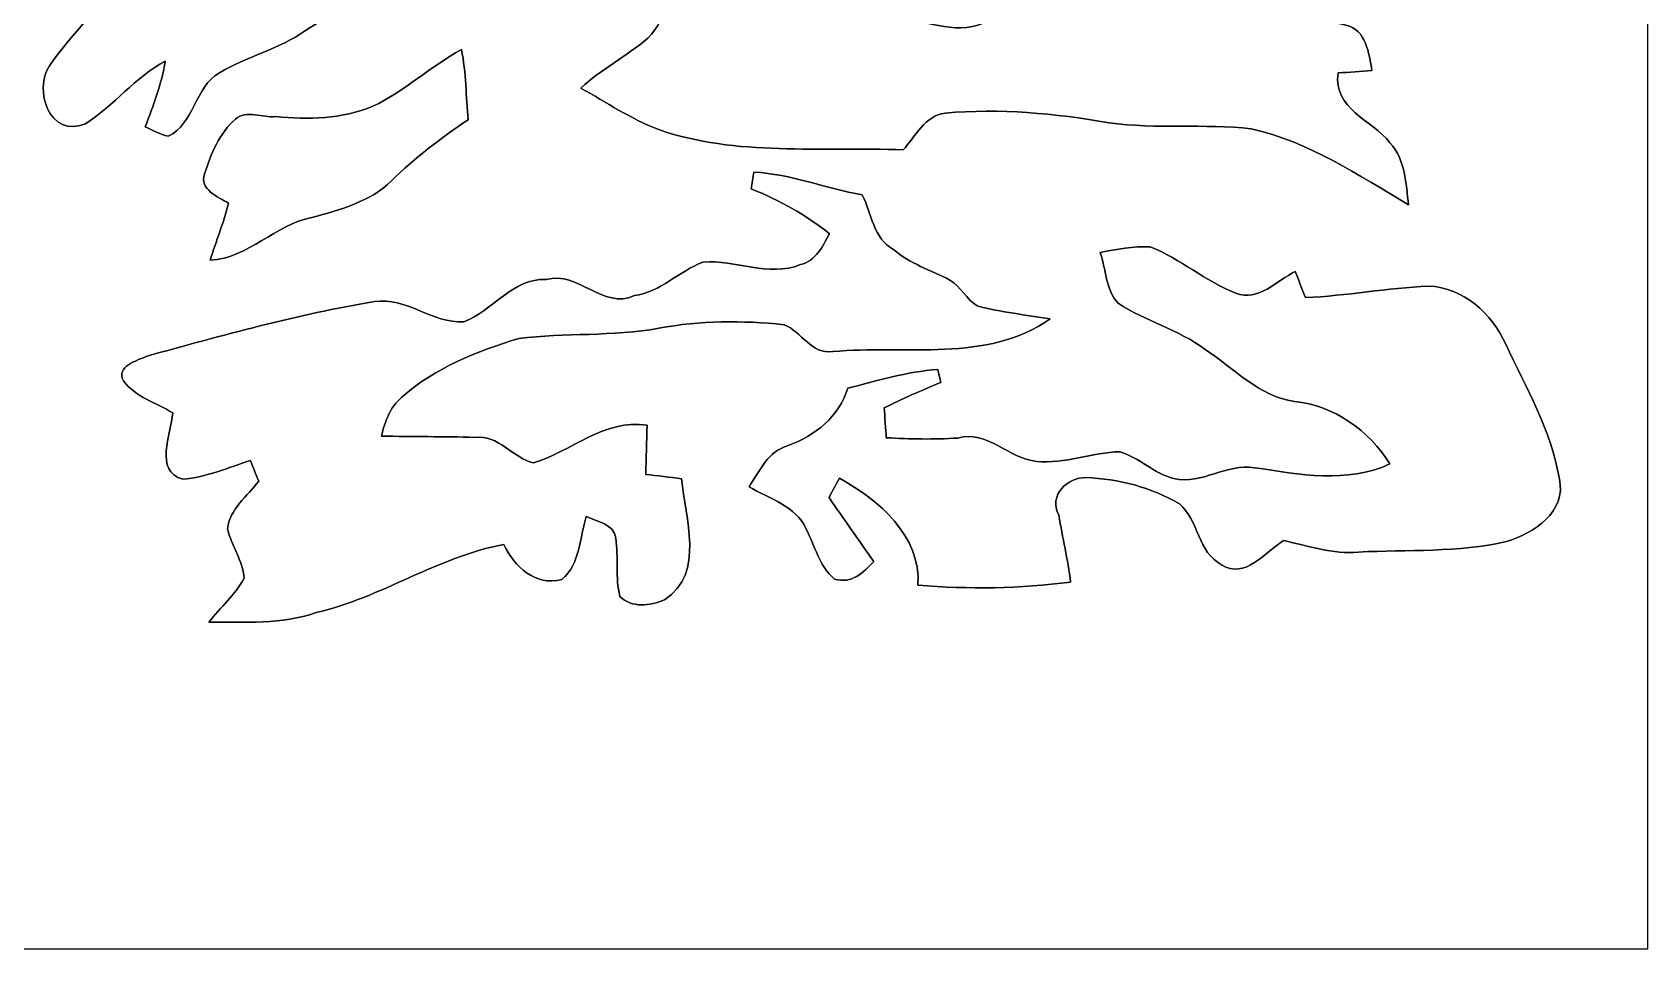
# Model space of a CAD drawing. Header units: centimetres. Extents: x -16.8 to 16.8, y -16.7 to 16.7.
# Drawn here: x 3.48 to 16.77, y -16.67 to -9.13 of the extents above; entities that cross this region are included whole.
import ezdxf

# ---------------------------------------------------------------- set-up
doc = ezdxf.new("R2010")
doc.units = ezdxf.units.CM
doc.header["$MEASUREMENT"] = 0
doc.layers.add('Layer 1', color=7, linetype='Continuous')

msp = doc.modelspace()

# ---------------------------------------------------------------- linework, layer by layer
at = {"layer": 'Layer 1', "color": 7}
for points, knots in [([(-16.77458, 16.66875), (-16.77458, 16.66875), (16.77458, 16.66875), (16.77458, 16.66875), (16.77458, 16.66875), (16.77458, 16.66875), (16.77458, -16.66875), (16.77458, -16.66875), (16.77458, -16.66875), (16.77458, -16.66875), (-16.77458, -16.66875), (-16.77458, -16.66875), (-16.77458, -16.66875), (-16.77458, -16.66875), (-16.77458, 16.66875), (-16.77458, 16.66875), (-16.77458, 16.66875), (-16.77458, 16.66875), (-16.77458, 16.66875), (-16.77458, 16.66875)], [0, 0, 0, 0, 0.16666667, 0.16666667, 0.16666667, 0.16666667, 0.33333333, 0.33333333, 0.33333333, 0.33333333, 0.5, 0.5, 0.5, 0.5, 0.66666667, 0.66666667, 0.66666667, 0.66666667, 1, 1, 1, 1]), ([(10.17623, -6.96595), (9.88977, -7.17656), (9.7857, -7.53039), (9.61002, -7.82426), (9.61002, -7.82426), (9.74231, -7.87682), (9.87496, -7.92903), (10.01254, -7.97031), (10.01254, -7.97031), (10.30005, -7.97666), (10.46939, -7.6267), (10.77313, -7.71031), (10.77313, -7.71031), (11.14531, -7.73924), (11.36826, -8.06768), (11.69352, -8.20208), (11.69352, -8.20208), (11.97116, -8.32309), (12.25726, -8.48995), (12.39626, -8.77076), (12.39626, -8.77076), (12.43365, -8.8646), (12.34405, -8.9281), (12.26397, -8.94891), (12.26397, -8.94891), (11.9634, -8.9983), (11.63637, -8.88824), (11.35062, -9.03393), (11.35062, -9.03393), (11.11885, -9.16587), (10.85356, -9.04416), (10.61297, -9.00889), (10.61297, -9.00889), (10.45069, -8.97396), (10.27994, -9.06357), (10.12366, -8.99654), (10.12366, -8.99654), (10.02101, -8.92351), (9.96068, -8.80428), (9.88025, -8.71185), (9.88025, -8.71185), (9.57227, -8.69386), (9.25759, -8.68539), (8.97149, -8.55909), (8.97149, -8.55909), (8.98913, -8.44585), (9.01065, -8.33614), (9.03217, -8.22431), (9.03217, -8.22431), (8.72772, -8.19644), (8.43068, -8.11001), (8.16963, -7.94879), (8.16963, -7.94879), (8.07508, -7.83131), (8.07473, -7.66974), (8.03204, -7.53039), (8.03204, -7.53039), (7.93503, -7.53181), (7.741, -7.53463), (7.64364, -7.53604), (7.64364, -7.53604), (7.56708, -7.66551), (7.50288, -7.8359), (7.3346, -7.86412), (7.3346, -7.86412), (6.96666, -7.94138), (6.58777, -7.95126), (6.21383, -7.9756), (6.21383, -7.9756), (6.08859, -7.9756), (6.01733, -7.85566), (5.94995, -7.76817), (5.94995, -7.76817), (6.0706, -7.6514), (6.24664, -7.56356), (6.28156, -7.38364), (6.28156, -7.38364), (6.05861, -7.35013), (5.82048, -7.37905), (5.62328, -7.49194), (5.62328, -7.49194), (5.48605, -7.56955), (5.35023, -7.65387), (5.19712, -7.69585), (5.19712, -7.69585), (5.00415, -7.75758), (4.7812, -7.76287), (4.62315, -7.90399), (4.62315, -7.90399), (4.38714, -8.13364), (4.24109, -8.43351), (4.10633, -8.72984), (4.10633, -8.72984), (3.99838, -8.99019), (3.7779, -9.1761), (3.62268, -9.40611), (3.62268, -9.40611), (3.48827, -9.60332), (3.62232, -10.00689), (3.9183, -9.88342), (3.9183, -9.88342), (4.15431, -9.73455), (4.32611, -9.4996), (4.57482, -9.36837), (4.57482, -9.36837), (4.54589, -9.55569), (4.47499, -9.73208), (4.41078, -9.90917), (4.41078, -9.90917), (4.47181, -9.93669), (4.53178, -9.96915), (4.59775, -9.98573), (4.59775, -9.98573), (4.81471, -9.88836), (4.81506, -9.58074), (5.02038, -9.46538), (5.02038, -9.46538), (5.24651, -9.3285), (5.51251, -9.27029), (5.72946, -9.11613), (5.72946, -9.11613), (6.13551, -8.87271), (6.43043, -8.47937), (6.858, -8.26805), (6.858, -8.26805), (7.03897, -8.18974), (7.24182, -8.134), (7.43797, -8.19679), (7.43797, -8.19679), (7.88458, -8.30756), (8.36189, -8.31321), (8.7757, -8.53017), (8.7757, -8.53017), (8.75877, -8.76124), (8.71326, -9.00606), (8.54604, -9.17998), (8.54604, -9.17998), (8.37177, -9.3285), (8.16328, -9.43292), (7.99571, -9.58991), (7.99571, -9.58991), (8.20314, -9.70844), (8.40528, -9.84038), (8.62824, -9.92893), (8.62824, -9.92893), (9.27664, -10.15612), (9.97373, -10.06792), (10.64754, -10.09897), (10.64754, -10.09897), (10.74843, -9.9882), (10.82499, -9.81639), (10.99256, -9.79593), (10.99256, -9.79593), (11.44235, -9.75536), (11.89743, -9.79805), (12.34193, -9.8746), (12.34193, -9.8746), (12.73034, -9.93069), (13.12298, -9.88025), (13.51209, -9.92434), (13.51209, -9.92434), (13.98552, -10.03229), (14.39545, -10.30534), (14.80608, -10.55123), (14.80608, -10.55123), (14.78562, -10.37449), (14.78033, -10.17905), (14.65368, -10.04006), (14.65368, -10.04006), (14.50481, -9.8492), (14.18308, -9.76383), (14.22717, -9.46467), (14.22717, -9.46467), (14.31996, -9.45938), (14.41274, -9.45339), (14.50552, -9.44457), (14.50552, -9.44457), (14.47906, -9.30557), (14.46001, -9.10872), (14.29067, -9.07344), (14.29067, -9.07344), (14.11146, -9.03464), (13.8617, -8.93586), (13.88075, -8.70938), (13.88075, -8.70938), (14.01939, -8.64588), (14.18555, -8.64729), (14.30796, -8.54957), (14.30796, -8.54957), (14.33089, -8.32238), (14.1926, -8.12341), (14.02397, -7.98936), (14.02397, -7.98936), (13.71988, -7.73324), (13.39215, -7.48277), (13.00339, -7.37341), (13.00339, -7.37341), (12.92296, -7.52722), (12.8584, -7.6895), (12.77232, -7.84013), (12.77232, -7.84013), (12.71517, -7.94173), (12.59064, -8.00664), (12.47493, -7.98936), (12.47493, -7.98936), (12.00609, -7.92762), (11.63743, -7.57484), (11.41201, -7.17903), (11.41201, -7.17903), (11.30018, -7.06402), (11.24409, -6.84071), (11.06029, -6.82519), (11.06029, -6.82519), (10.76748, -6.82696), (10.43446, -6.79838), (10.17623, -6.96595), (10.17623, -6.96595), (10.17623, -6.96595), (10.17623, -6.96595), (10.17623, -6.96595)], [0, 0, 0, 0, 0.01785714, 0.01785714, 0.01785714, 0.01785714, 0.03571429, 0.03571429, 0.03571429, 0.03571429, 0.05357143, 0.05357143, 0.05357143, 0.05357143, 0.07142857, 0.07142857, 0.07142857, 0.07142857, 0.08928571, 0.08928571, 0.08928571, 0.08928571, 0.10714286, 0.10714286, 0.10714286, 0.10714286, 0.125, 0.125, 0.125, 0.125, 0.14285714, 0.14285714, 0.14285714, 0.14285714, 0.16071429, 0.16071429, 0.16071429, 0.16071429, 0.17857143, 0.17857143, 0.17857143, 0.17857143, 0.19642857, 0.19642857, 0.19642857, 0.19642857, 0.21428571, 0.21428571, 0.21428571, 0.21428571, 0.23214286, 0.23214286, 0.23214286, 0.23214286, 0.25, 0.25, 0.25, 0.25, 0.26785714, 0.26785714, 0.26785714, 0.26785714, 0.28571429, 0.28571429, 0.28571429, 0.28571429, 0.30357143, 0.30357143, 0.30357143, 0.30357143, 0.32142857, 0.32142857, 0.32142857, 0.32142857, 0.33928571, 0.33928571, 0.33928571, 0.33928571, 0.35714286, 0.35714286, 0.35714286, 0.35714286, 0.375, 0.375, 0.375, 0.375, 0.39285714, 0.39285714, 0.39285714, 0.39285714, 0.41071429, 0.41071429, 0.41071429, 0.41071429, 0.42857143, 0.42857143, 0.42857143, 0.42857143, 0.44642857, 0.44642857, 0.44642857, 0.44642857, 0.46428571, 0.46428571, 0.46428571, 0.46428571, 0.48214286, 0.48214286, 0.48214286, 0.48214286, 0.5, 0.5, 0.5, 0.5, 0.51785714, 0.51785714, 0.51785714, 0.51785714, 0.53571429, 0.53571429, 0.53571429, 0.53571429, 0.55357143, 0.55357143, 0.55357143, 0.55357143, 0.57142857, 0.57142857, 0.57142857, 0.57142857, 0.58928571, 0.58928571, 0.58928571, 0.58928571, 0.60714286, 0.60714286, 0.60714286, 0.60714286, 0.625, 0.625, 0.625, 0.625, 0.64285714, 0.64285714, 0.64285714, 0.64285714, 0.66071429, 0.66071429, 0.66071429, 0.66071429, 0.67857143, 0.67857143, 0.67857143, 0.67857143, 0.69642857, 0.69642857, 0.69642857, 0.69642857, 0.71428571, 0.71428571, 0.71428571, 0.71428571, 0.73214286, 0.73214286, 0.73214286, 0.73214286, 0.75, 0.75, 0.75, 0.75, 0.76785714, 0.76785714, 0.76785714, 0.76785714, 0.78571429, 0.78571429, 0.78571429, 0.78571429, 0.80357143, 0.80357143, 0.80357143, 0.80357143, 0.82142857, 0.82142857, 0.82142857, 0.82142857, 0.83928571, 0.83928571, 0.83928571, 0.83928571, 0.85714286, 0.85714286, 0.85714286, 0.85714286, 0.875, 0.875, 0.875, 0.875, 0.89285714, 0.89285714, 0.89285714, 0.89285714, 0.91071429, 0.91071429, 0.91071429, 0.91071429, 0.92857143, 0.92857143, 0.92857143, 0.92857143, 0.94642857, 0.94642857, 0.94642857, 0.94642857, 0.96428571, 0.96428571, 0.96428571, 0.96428571, 1, 1, 1, 1]), ([(6.28332, -9.73984), (6.03109, -9.84356), (5.74957, -9.85238), (5.48181, -9.82451), (5.48181, -9.82451), (5.37916, -9.83544), (5.24439, -9.76595), (5.15232, -9.84426), (5.15232, -9.84426), (5.02109, -9.96103), (4.94982, -10.13143), (4.89867, -10.29617), (4.89867, -10.29617), (4.85422, -10.42564), (5.0098, -10.48385), (5.09623, -10.53677), (5.09623, -10.53677), (5.05636, -10.69658), (4.99251, -10.84897), (4.94453, -11.00631), (4.94453, -11.00631), (5.26415, -10.98656), (5.47687, -10.71245), (5.78238, -10.65495), (5.78238, -10.65495), (6.01204, -10.58933), (6.26181, -10.52689), (6.43643, -10.35297), (6.43643, -10.35297), (6.62764, -10.16353), (6.84318, -10.00054), (7.06684, -9.85167), (7.06684, -9.85167), (7.0485, -9.6587), (7.05309, -9.46291), (7.01181, -9.27276), (7.01181, -9.27276), (6.75852, -9.41176), (6.54438, -9.6139), (6.28332, -9.73984), (6.28332, -9.73984), (6.28332, -9.73984), (6.28332, -9.73984), (6.28332, -9.73984)], [0, 0, 0, 0, 0.08333333, 0.08333333, 0.08333333, 0.08333333, 0.16666667, 0.16666667, 0.16666667, 0.16666667, 0.25, 0.25, 0.25, 0.25, 0.33333333, 0.33333333, 0.33333333, 0.33333333, 0.41666667, 0.41666667, 0.41666667, 0.41666667, 0.5, 0.5, 0.5, 0.5, 0.58333333, 0.58333333, 0.58333333, 0.58333333, 0.66666667, 0.66666667, 0.66666667, 0.66666667, 0.75, 0.75, 0.75, 0.75, 0.83333333, 0.83333333, 0.83333333, 0.83333333, 1, 1, 1, 1]), ([(9.41952, -10.28136), (9.41176, -10.32722), (9.4047, -10.37308), (9.39765, -10.41929), (9.39765, -10.41929), (9.62836, -10.51242), (9.84779, -10.63131), (10.04147, -10.789), (10.04147, -10.789), (9.98537, -10.89025), (9.92752, -11.01266), (9.80369, -11.0423), (9.80369, -11.0423), (9.53805, -11.14919), (9.26994, -10.99749), (8.99971, -11.02184), (8.99971, -11.02184), (8.80286, -11.09627), (8.65187, -11.26631), (8.43597, -11.29665), (8.43597, -11.29665), (8.1721, -11.4173), (7.97842, -11.08992), (7.70925, -11.16471), (7.70925, -11.16471), (7.43162, -11.15272), (7.27146, -11.42189), (7.03121, -11.51326), (7.03121, -11.51326), (6.7691, -11.52631), (6.55849, -11.30512), (6.29602, -11.34639), (6.29602, -11.34639), (5.66138, -11.45222), (5.0419, -11.62438), (4.42242, -11.79548), (4.42242, -11.79548), (4.33987, -11.83393), (4.16807, -11.87697), (4.23051, -11.99868), (4.23051, -11.99868), (4.32999, -12.13062), (4.49897, -12.17965), (4.63691, -12.2615), (4.63691, -12.2615), (4.62068, -12.43542), (4.48134, -12.74127), (4.71911, -12.80689), (4.71911, -12.80689), (4.91102, -12.79243), (5.0927, -12.70988), (5.2765, -12.65414), (5.2765, -12.65414), (5.29872, -12.70988), (5.32095, -12.76632), (5.34388, -12.82277), (5.34388, -12.82277), (5.2518, -12.94694), (5.10293, -13.05348), (5.08776, -13.21576), (5.08776, -13.21576), (5.11775, -13.35581), (5.213, -13.47364), (5.22393, -13.62075), (5.22393, -13.62075), (5.15126, -13.75904), (5.02779, -13.86064), (4.93395, -13.98411), (4.93395, -13.98411), (5.22817, -13.97847), (5.53367, -14.00528), (5.81589, -13.90438), (5.81589, -13.90438), (6.35459, -13.78091), (6.81531, -13.44471), (7.36141, -13.34417), (7.36141, -13.34417), (7.44926, -13.52374), (7.61471, -13.69095), (7.83837, -13.63098), (7.83837, -13.63098), (7.99112, -13.50645), (7.98442, -13.28491), (8.03981, -13.1131), (8.03981, -13.1131), (8.12624, -13.15791), (8.26982, -13.17449), (8.28322, -13.29302), (8.28322, -13.29302), (8.3058, -13.45036), (8.27687, -13.61511), (8.31568, -13.77139), (8.31568, -13.77139), (8.41057, -13.8684), (8.56897, -13.85041), (8.68398, -13.79855), (8.68398, -13.79855), (9.02229, -13.57806), (8.85155, -13.12757), (8.82403, -12.80301), (8.82403, -12.80301), (8.72631, -12.79137), (8.62542, -12.77691), (8.52981, -12.76809), (8.52981, -12.76809), (8.53299, -12.63368), (8.53722, -12.49715), (8.5404, -12.36345), (8.5404, -12.36345), (8.18056, -12.30947), (7.92268, -12.57794), (7.60412, -12.67354), (7.60412, -12.67354), (7.43303, -12.6298), (7.31767, -12.43718), (7.12258, -12.46399), (7.12258, -12.46399), (6.86576, -12.45447), (6.60929, -12.45835), (6.35353, -12.452), (6.35353, -12.452), (6.38457, -12.33452), (6.42197, -12.21176), (6.52286, -12.13344), (6.52286, -12.13344), (6.79203, -11.89002), (7.14304, -11.75597), (7.48383, -11.64908), (7.48383, -11.64908), (7.86589, -11.60216), (8.25606, -11.63426), (8.63671, -11.56547), (8.63671, -11.56547), (8.97608, -11.50126), (9.32497, -11.49985), (9.66787, -11.53654), (9.66787, -11.53654), (9.81216, -11.59263), (9.89259, -11.78313), (10.06828, -11.75773), (10.06828, -11.75773), (10.66518, -11.70023), (11.33334, -11.85439), (11.85721, -11.48891), (11.85721, -11.48891), (11.65578, -11.45505), (11.45469, -11.43388), (11.25784, -11.38132), (11.25784, -11.38132), (11.16683, -11.32875), (11.12273, -11.22221), (11.03277, -11.16894), (11.03277, -11.16894), (10.87508, -11.08745), (10.70257, -11.03454), (10.56675, -10.91671), (10.56675, -10.91671), (10.40024, -10.82534), (10.38684, -10.62002), (10.31064, -10.46692), (10.31064, -10.46692), (10.01077, -10.41647), (9.72538, -10.29617), (9.41952, -10.28136), (9.41952, -10.28136), (9.41952, -10.28136), (9.41952, -10.28136), (9.41952, -10.28136)], [0, 0, 0, 0, 0.02325581, 0.02325581, 0.02325581, 0.02325581, 0.04651163, 0.04651163, 0.04651163, 0.04651163, 0.06976744, 0.06976744, 0.06976744, 0.06976744, 0.09302326, 0.09302326, 0.09302326, 0.09302326, 0.11627907, 0.11627907, 0.11627907, 0.11627907, 0.13953488, 0.13953488, 0.13953488, 0.13953488, 0.1627907, 0.1627907, 0.1627907, 0.1627907, 0.18604651, 0.18604651, 0.18604651, 0.18604651, 0.20930233, 0.20930233, 0.20930233, 0.20930233, 0.23255814, 0.23255814, 0.23255814, 0.23255814, 0.25581395, 0.25581395, 0.25581395, 0.25581395, 0.27906977, 0.27906977, 0.27906977, 0.27906977, 0.30232558, 0.30232558, 0.30232558, 0.30232558, 0.3255814, 0.3255814, 0.3255814, 0.3255814, 0.34883721, 0.34883721, 0.34883721, 0.34883721, 0.37209302, 0.37209302, 0.37209302, 0.37209302, 0.39534884, 0.39534884, 0.39534884, 0.39534884, 0.41860465, 0.41860465, 0.41860465, 0.41860465, 0.44186047, 0.44186047, 0.44186047, 0.44186047, 0.46511628, 0.46511628, 0.46511628, 0.46511628, 0.48837209, 0.48837209, 0.48837209, 0.48837209, 0.51162791, 0.51162791, 0.51162791, 0.51162791, 0.53488372, 0.53488372, 0.53488372, 0.53488372, 0.55813953, 0.55813953, 0.55813953, 0.55813953, 0.58139535, 0.58139535, 0.58139535, 0.58139535, 0.60465116, 0.60465116, 0.60465116, 0.60465116, 0.62790698, 0.62790698, 0.62790698, 0.62790698, 0.65116279, 0.65116279, 0.65116279, 0.65116279, 0.6744186, 0.6744186, 0.6744186, 0.6744186, 0.69767442, 0.69767442, 0.69767442, 0.69767442, 0.72093023, 0.72093023, 0.72093023, 0.72093023, 0.74418605, 0.74418605, 0.74418605, 0.74418605, 0.76744186, 0.76744186, 0.76744186, 0.76744186, 0.79069767, 0.79069767, 0.79069767, 0.79069767, 0.81395349, 0.81395349, 0.81395349, 0.81395349, 0.8372093, 0.8372093, 0.8372093, 0.8372093, 0.86046512, 0.86046512, 0.86046512, 0.86046512, 0.88372093, 0.88372093, 0.88372093, 0.88372093, 0.90697674, 0.90697674, 0.90697674, 0.90697674, 0.93023256, 0.93023256, 0.93023256, 0.93023256, 0.95348837, 0.95348837, 0.95348837, 0.95348837, 1, 1, 1, 1]), ([(12.26996, -10.94105), (12.31512, -11.07581), (12.31371, -11.24691), (12.41566, -11.35874), (12.41566, -11.35874), (12.64179, -11.50867), (12.91519, -11.57464), (13.13321, -11.74044), (13.13321, -11.74044), (13.37063, -11.89461), (13.57383, -12.12674), (13.86875, -12.1666), (13.86875, -12.1666), (14.19542, -12.20258), (14.48188, -12.40508), (14.65262, -12.68166), (14.65262, -12.68166), (14.29597, -12.8457), (13.90967, -12.76703), (13.53926, -12.7127), (13.53926, -12.7127), (13.30713, -12.67531), (13.10746, -12.85346), (12.87568, -12.80125), (12.87568, -12.80125), (12.71341, -12.76244), (12.59064, -12.6298), (12.43365, -12.58182), (12.43365, -12.58182), (12.20047, -12.58323), (11.97998, -12.68483), (11.74538, -12.66014), (11.74538, -12.66014), (11.51326, -12.63967), (11.34251, -12.39908), (11.09627, -12.46893), (11.09627, -12.46893), (10.90013, -12.47987), (10.70363, -12.47881), (10.50819, -12.46576), (10.50819, -12.46576), (10.50396, -12.40472), (10.4962, -12.28231), (10.49196, -12.22128), (10.49196, -12.22128), (10.64295, -12.14261), (10.80029, -12.07735), (10.95728, -12.01138), (10.95728, -12.01138), (10.95128, -11.98457), (10.93858, -11.9313), (10.93258, -11.90449), (10.93258, -11.90449), (10.67894, -11.92389), (10.43552, -11.9955), (10.19104, -12.05936), (10.19104, -12.05936), (10.12084, -12.29325), (9.92399, -12.44882), (9.69998, -12.53102), (9.69998, -12.53102), (9.53523, -12.57759), (9.46609, -12.73986), (9.37895, -12.86933), (9.37895, -12.86933), (9.5444, -12.96846), (9.76701, -13.02597), (9.84956, -13.21717), (9.84956, -13.21717), (9.92082, -13.35652), (9.9568, -13.52374), (10.08239, -13.62851), (10.08239, -13.62851), (10.22491, -13.67084), (10.32051, -13.57454), (10.40518, -13.48387), (10.40518, -13.48387), (10.28277, -13.30854), (10.15824, -13.13462), (10.03723, -12.95894), (10.03723, -12.95894), (10.06581, -12.90532), (10.09438, -12.85134), (10.12366, -12.79842), (10.12366, -12.79842), (10.44681, -12.97905), (10.79394, -13.2715), (10.7696, -13.67861), (10.7696, -13.67861), (11.18658, -13.71353), (11.61027, -13.70789), (12.02549, -13.65356), (12.02549, -13.65356), (12.00185, -13.46764), (11.95846, -13.28667), (11.92918, -13.10252), (11.92918, -13.10252), (11.83922, -12.93566), (12.00362, -12.79278), (12.15249, -12.79313), (12.15249, -12.79313), (12.41989, -12.80583), (12.69012, -12.87216), (12.92119, -13.0108), (12.92119, -13.0108), (13.08206, -13.14556), (13.07006, -13.40944), (13.26797, -13.51068), (13.26797, -13.51068), (13.45988, -13.63592), (13.62886, -13.40238), (13.77915, -13.31242), (13.77915, -13.31242), (13.98199, -13.35405), (14.18272, -13.42778), (14.39404, -13.40626), (14.39404, -13.40626), (14.80009, -13.38615), (15.21495, -13.41191), (15.61394, -13.31877), (15.61394, -13.31877), (15.83443, -13.25386), (16.11136, -13.0743), (16.04751, -12.80301), (16.04751, -12.80301), (15.98083, -12.4079), (15.77446, -12.05442), (15.60618, -11.69635), (15.60618, -11.69635), (15.49224, -11.44482), (15.25905, -11.22998), (14.97189, -11.21869), (14.97189, -11.21869), (14.63216, -11.2335), (14.29702, -11.29877), (13.95765, -11.31358), (13.95765, -11.31358), (13.92943, -11.24126), (13.90191, -11.16894), (13.87369, -11.09733), (13.87369, -11.09733), (13.72658, -11.17494), (13.56819, -11.34745), (13.38509, -11.27619), (13.38509, -11.27619), (13.13392, -11.18094), (12.92825, -10.9915), (12.67954, -10.89448), (12.67954, -10.89448), (12.5409, -10.89096), (12.40543, -10.9153), (12.26996, -10.94105)], [0, 0, 0, 0, 0.02564103, 0.02564103, 0.02564103, 0.02564103, 0.05128205, 0.05128205, 0.05128205, 0.05128205, 0.07692308, 0.07692308, 0.07692308, 0.07692308, 0.1025641, 0.1025641, 0.1025641, 0.1025641, 0.12820513, 0.12820513, 0.12820513, 0.12820513, 0.15384615, 0.15384615, 0.15384615, 0.15384615, 0.17948718, 0.17948718, 0.17948718, 0.17948718, 0.20512821, 0.20512821, 0.20512821, 0.20512821, 0.23076923, 0.23076923, 0.23076923, 0.23076923, 0.25641026, 0.25641026, 0.25641026, 0.25641026, 0.28205128, 0.28205128, 0.28205128, 0.28205128, 0.30769231, 0.30769231, 0.30769231, 0.30769231, 0.33333333, 0.33333333, 0.33333333, 0.33333333, 0.35897436, 0.35897436, 0.35897436, 0.35897436, 0.38461538, 0.38461538, 0.38461538, 0.38461538, 0.41025641, 0.41025641, 0.41025641, 0.41025641, 0.43589744, 0.43589744, 0.43589744, 0.43589744, 0.46153846, 0.46153846, 0.46153846, 0.46153846, 0.48717949, 0.48717949, 0.48717949, 0.48717949, 0.51282051, 0.51282051, 0.51282051, 0.51282051, 0.53846154, 0.53846154, 0.53846154, 0.53846154, 0.56410256, 0.56410256, 0.56410256, 0.56410256, 0.58974359, 0.58974359, 0.58974359, 0.58974359, 0.61538462, 0.61538462, 0.61538462, 0.61538462, 0.64102564, 0.64102564, 0.64102564, 0.64102564, 0.66666667, 0.66666667, 0.66666667, 0.66666667, 0.69230769, 0.69230769, 0.69230769, 0.69230769, 0.71794872, 0.71794872, 0.71794872, 0.71794872, 0.74358974, 0.74358974, 0.74358974, 0.74358974, 0.76923077, 0.76923077, 0.76923077, 0.76923077, 0.79487179, 0.79487179, 0.79487179, 0.79487179, 0.82051282, 0.82051282, 0.82051282, 0.82051282, 0.84615385, 0.84615385, 0.84615385, 0.84615385, 0.87179487, 0.87179487, 0.87179487, 0.87179487, 0.8974359, 0.8974359, 0.8974359, 0.8974359, 0.92307692, 0.92307692, 0.92307692, 0.92307692, 0.94871795, 0.94871795, 0.94871795, 0.94871795, 1, 1, 1, 1])]:
    msp.add_open_spline(points, degree=3, knots=knots, dxfattribs=at)
at = {"layer": 'Layer 1', "color": 252}
for points, knots in [([(10.17623, -6.96595), (10.43446, -6.79838), (10.76748, -6.82696), (11.06029, -6.82519), (11.06029, -6.82519), (11.24409, -6.84071), (11.30018, -7.06402), (11.41201, -7.17903), (11.41201, -7.17903), (11.63743, -7.57484), (12.00609, -7.92762), (12.47493, -7.98936), (12.47493, -7.98936), (12.59064, -8.00664), (12.71517, -7.94173), (12.77232, -7.84013), (12.77232, -7.84013), (12.8584, -7.6895), (12.92296, -7.52722), (13.00339, -7.37341), (13.00339, -7.37341), (13.39215, -7.48277), (13.71988, -7.73324), (14.02397, -7.98936), (14.02397, -7.98936), (14.1926, -8.12341), (14.33089, -8.32238), (14.30796, -8.54957), (14.30796, -8.54957), (14.18555, -8.64729), (14.01939, -8.64588), (13.88075, -8.70938), (13.88075, -8.70938), (13.8617, -8.93586), (14.11146, -9.03464), (14.29067, -9.07344), (14.29067, -9.07344), (14.46001, -9.10872), (14.47906, -9.30557), (14.50552, -9.44457), (14.50552, -9.44457), (14.41274, -9.45339), (14.31996, -9.45938), (14.22717, -9.46467), (14.22717, -9.46467), (14.18308, -9.76383), (14.50481, -9.8492), (14.65368, -10.04006), (14.65368, -10.04006), (14.78033, -10.17905), (14.78562, -10.37449), (14.80608, -10.55123), (14.80608, -10.55123), (14.39545, -10.30534), (13.98552, -10.03229), (13.51209, -9.92434), (13.51209, -9.92434), (13.12298, -9.88025), (12.73034, -9.93069), (12.34193, -9.8746), (12.34193, -9.8746), (11.89743, -9.79805), (11.44235, -9.75536), (10.99256, -9.79593), (10.99256, -9.79593), (10.82499, -9.81639), (10.74843, -9.9882), (10.64754, -10.09897), (10.64754, -10.09897), (9.97373, -10.06792), (9.27664, -10.15612), (8.62824, -9.92893), (8.62824, -9.92893), (8.40528, -9.84038), (8.20314, -9.70844), (7.99571, -9.58991), (7.99571, -9.58991), (8.16328, -9.43292), (8.37177, -9.3285), (8.54604, -9.17998), (8.54604, -9.17998), (8.71326, -9.00606), (8.75877, -8.76124), (8.7757, -8.53017), (8.7757, -8.53017), (8.36189, -8.31321), (7.88458, -8.30756), (7.43797, -8.19679), (7.43797, -8.19679), (7.24182, -8.134), (7.03897, -8.18974), (6.858, -8.26805), (6.858, -8.26805), (6.43043, -8.47937), (6.13551, -8.87271), (5.72946, -9.11613), (5.72946, -9.11613), (5.51251, -9.27029), (5.24651, -9.3285), (5.02038, -9.46538), (5.02038, -9.46538), (4.81506, -9.58074), (4.81471, -9.88836), (4.59775, -9.98573), (4.59775, -9.98573), (4.53178, -9.96915), (4.47181, -9.93669), (4.41078, -9.90917), (4.41078, -9.90917), (4.47499, -9.73208), (4.54589, -9.55569), (4.57482, -9.36837), (4.57482, -9.36837), (4.32611, -9.4996), (4.15431, -9.73455), (3.9183, -9.88342), (3.9183, -9.88342), (3.62232, -10.00689), (3.48827, -9.60332), (3.62268, -9.40611), (3.62268, -9.40611), (3.7779, -9.1761), (3.99838, -8.99019), (4.10633, -8.72984), (4.10633, -8.72984), (4.24109, -8.43351), (4.38714, -8.13364), (4.62315, -7.90399), (4.62315, -7.90399), (4.7812, -7.76287), (5.00415, -7.75758), (5.19712, -7.69585), (5.19712, -7.69585), (5.35023, -7.65387), (5.48605, -7.56955), (5.62328, -7.49194), (5.62328, -7.49194), (5.82048, -7.37905), (6.05861, -7.35013), (6.28156, -7.38364), (6.28156, -7.38364), (6.24664, -7.56356), (6.0706, -7.6514), (5.94995, -7.76817), (5.94995, -7.76817), (6.01733, -7.85566), (6.08859, -7.9756), (6.21383, -7.9756), (6.21383, -7.9756), (6.58777, -7.95126), (6.96666, -7.94138), (7.3346, -7.86412), (7.3346, -7.86412), (7.50288, -7.8359), (7.56708, -7.66551), (7.64364, -7.53604), (7.64364, -7.53604), (7.741, -7.53463), (7.93503, -7.53181), (8.03204, -7.53039), (8.03204, -7.53039), (8.07473, -7.66974), (8.07508, -7.83131), (8.16963, -7.94879), (8.16963, -7.94879), (8.43068, -8.11001), (8.72772, -8.19644), (9.03217, -8.22431), (9.03217, -8.22431), (9.01065, -8.33614), (8.98913, -8.44585), (8.97149, -8.55909), (8.97149, -8.55909), (9.25759, -8.68539), (9.57227, -8.69386), (9.88025, -8.71185), (9.88025, -8.71185), (9.96068, -8.80428), (10.02101, -8.92351), (10.12366, -8.99654), (10.12366, -8.99654), (10.27994, -9.06357), (10.45069, -8.97396), (10.61297, -9.00889), (10.61297, -9.00889), (10.85356, -9.04416), (11.11885, -9.16587), (11.35062, -9.03393), (11.35062, -9.03393), (11.63637, -8.88824), (11.9634, -8.9983), (12.26397, -8.94891), (12.26397, -8.94891), (12.34405, -8.9281), (12.43365, -8.8646), (12.39626, -8.77076), (12.39626, -8.77076), (12.25726, -8.48995), (11.97116, -8.32309), (11.69352, -8.20208), (11.69352, -8.20208), (11.36826, -8.06768), (11.14531, -7.73924), (10.77313, -7.71031), (10.77313, -7.71031), (10.46939, -7.6267), (10.30005, -7.97666), (10.01254, -7.97031), (10.01254, -7.97031), (9.87496, -7.92903), (9.74231, -7.87682), (9.61002, -7.82426), (9.61002, -7.82426), (9.7857, -7.53039), (9.88977, -7.17656), (10.17623, -6.96595)], [0, 0, 0, 0, 0.01818182, 0.01818182, 0.01818182, 0.01818182, 0.03636364, 0.03636364, 0.03636364, 0.03636364, 0.05454545, 0.05454545, 0.05454545, 0.05454545, 0.07272727, 0.07272727, 0.07272727, 0.07272727, 0.09090909, 0.09090909, 0.09090909, 0.09090909, 0.10909091, 0.10909091, 0.10909091, 0.10909091, 0.12727273, 0.12727273, 0.12727273, 0.12727273, 0.14545455, 0.14545455, 0.14545455, 0.14545455, 0.16363636, 0.16363636, 0.16363636, 0.16363636, 0.18181818, 0.18181818, 0.18181818, 0.18181818, 0.2, 0.2, 0.2, 0.2, 0.21818182, 0.21818182, 0.21818182, 0.21818182, 0.23636364, 0.23636364, 0.23636364, 0.23636364, 0.25454545, 0.25454545, 0.25454545, 0.25454545, 0.27272727, 0.27272727, 0.27272727, 0.27272727, 0.29090909, 0.29090909, 0.29090909, 0.29090909, 0.30909091, 0.30909091, 0.30909091, 0.30909091, 0.32727273, 0.32727273, 0.32727273, 0.32727273, 0.34545455, 0.34545455, 0.34545455, 0.34545455, 0.36363636, 0.36363636, 0.36363636, 0.36363636, 0.38181818, 0.38181818, 0.38181818, 0.38181818, 0.4, 0.4, 0.4, 0.4, 0.41818182, 0.41818182, 0.41818182, 0.41818182, 0.43636364, 0.43636364, 0.43636364, 0.43636364, 0.45454545, 0.45454545, 0.45454545, 0.45454545, 0.47272727, 0.47272727, 0.47272727, 0.47272727, 0.49090909, 0.49090909, 0.49090909, 0.49090909, 0.50909091, 0.50909091, 0.50909091, 0.50909091, 0.52727273, 0.52727273, 0.52727273, 0.52727273, 0.54545455, 0.54545455, 0.54545455, 0.54545455, 0.56363636, 0.56363636, 0.56363636, 0.56363636, 0.58181818, 0.58181818, 0.58181818, 0.58181818, 0.6, 0.6, 0.6, 0.6, 0.61818182, 0.61818182, 0.61818182, 0.61818182, 0.63636364, 0.63636364, 0.63636364, 0.63636364, 0.65454545, 0.65454545, 0.65454545, 0.65454545, 0.67272727, 0.67272727, 0.67272727, 0.67272727, 0.69090909, 0.69090909, 0.69090909, 0.69090909, 0.70909091, 0.70909091, 0.70909091, 0.70909091, 0.72727273, 0.72727273, 0.72727273, 0.72727273, 0.74545455, 0.74545455, 0.74545455, 0.74545455, 0.76363636, 0.76363636, 0.76363636, 0.76363636, 0.78181818, 0.78181818, 0.78181818, 0.78181818, 0.8, 0.8, 0.8, 0.8, 0.81818182, 0.81818182, 0.81818182, 0.81818182, 0.83636364, 0.83636364, 0.83636364, 0.83636364, 0.85454545, 0.85454545, 0.85454545, 0.85454545, 0.87272727, 0.87272727, 0.87272727, 0.87272727, 0.89090909, 0.89090909, 0.89090909, 0.89090909, 0.90909091, 0.90909091, 0.90909091, 0.90909091, 0.92727273, 0.92727273, 0.92727273, 0.92727273, 0.94545455, 0.94545455, 0.94545455, 0.94545455, 0.96363636, 0.96363636, 0.96363636, 0.96363636, 1, 1, 1, 1]), ([(6.28332, -9.73984), (6.54438, -9.6139), (6.75852, -9.41176), (7.01181, -9.27276), (7.01181, -9.27276), (7.05309, -9.46291), (7.0485, -9.6587), (7.06684, -9.85167), (7.06684, -9.85167), (6.84318, -10.00054), (6.62764, -10.16353), (6.43643, -10.35297), (6.43643, -10.35297), (6.26181, -10.52689), (6.01204, -10.58933), (5.78238, -10.65495), (5.78238, -10.65495), (5.47687, -10.71245), (5.26415, -10.98656), (4.94453, -11.00631), (4.94453, -11.00631), (4.99251, -10.84897), (5.05636, -10.69658), (5.09623, -10.53677), (5.09623, -10.53677), (5.0098, -10.48385), (4.85422, -10.42564), (4.89867, -10.29617), (4.89867, -10.29617), (4.94982, -10.13143), (5.02109, -9.96103), (5.15232, -9.84426), (5.15232, -9.84426), (5.24439, -9.76595), (5.37916, -9.83544), (5.48181, -9.82451), (5.48181, -9.82451), (5.74957, -9.85238), (6.03109, -9.84356), (6.28332, -9.73984)], [0, 0, 0, 0, 0.09090909, 0.09090909, 0.09090909, 0.09090909, 0.18181818, 0.18181818, 0.18181818, 0.18181818, 0.27272727, 0.27272727, 0.27272727, 0.27272727, 0.36363636, 0.36363636, 0.36363636, 0.36363636, 0.45454545, 0.45454545, 0.45454545, 0.45454545, 0.54545455, 0.54545455, 0.54545455, 0.54545455, 0.63636364, 0.63636364, 0.63636364, 0.63636364, 0.72727273, 0.72727273, 0.72727273, 0.72727273, 0.81818182, 0.81818182, 0.81818182, 0.81818182, 1, 1, 1, 1]), ([(9.41952, -10.28136), (9.72538, -10.29617), (10.01077, -10.41647), (10.31064, -10.46692), (10.31064, -10.46692), (10.38684, -10.62002), (10.40024, -10.82534), (10.56675, -10.91671), (10.56675, -10.91671), (10.70257, -11.03454), (10.87508, -11.08745), (11.03277, -11.16894), (11.03277, -11.16894), (11.12273, -11.22221), (11.16683, -11.32875), (11.25784, -11.38132), (11.25784, -11.38132), (11.45469, -11.43388), (11.65578, -11.45505), (11.85721, -11.48891), (11.85721, -11.48891), (11.33334, -11.85439), (10.66518, -11.70023), (10.06828, -11.75773), (10.06828, -11.75773), (9.89259, -11.78313), (9.81216, -11.59263), (9.66787, -11.53654), (9.66787, -11.53654), (9.32497, -11.49985), (8.97608, -11.50126), (8.63671, -11.56547), (8.63671, -11.56547), (8.25606, -11.63426), (7.86589, -11.60216), (7.48383, -11.64908), (7.48383, -11.64908), (7.14304, -11.75597), (6.79203, -11.89002), (6.52286, -12.13344), (6.52286, -12.13344), (6.42197, -12.21176), (6.38457, -12.33452), (6.35353, -12.452), (6.35353, -12.452), (6.60929, -12.45835), (6.86576, -12.45447), (7.12258, -12.46399), (7.12258, -12.46399), (7.31767, -12.43718), (7.43303, -12.6298), (7.60412, -12.67354), (7.60412, -12.67354), (7.92268, -12.57794), (8.18056, -12.30947), (8.5404, -12.36345), (8.5404, -12.36345), (8.53722, -12.49715), (8.53299, -12.63368), (8.52981, -12.76809), (8.52981, -12.76809), (8.62542, -12.77691), (8.72631, -12.79137), (8.82403, -12.80301), (8.82403, -12.80301), (8.85155, -13.12757), (9.02229, -13.57806), (8.68398, -13.79855), (8.68398, -13.79855), (8.56897, -13.85041), (8.41057, -13.8684), (8.31568, -13.77139), (8.31568, -13.77139), (8.27687, -13.61511), (8.3058, -13.45036), (8.28322, -13.29302), (8.28322, -13.29302), (8.26982, -13.17449), (8.12624, -13.15791), (8.03981, -13.1131), (8.03981, -13.1131), (7.98442, -13.28491), (7.99112, -13.50645), (7.83837, -13.63098), (7.83837, -13.63098), (7.61471, -13.69095), (7.44926, -13.52374), (7.36141, -13.34417), (7.36141, -13.34417), (6.81531, -13.44471), (6.35459, -13.78091), (5.81589, -13.90438), (5.81589, -13.90438), (5.53367, -14.00528), (5.22817, -13.97847), (4.93395, -13.98411), (4.93395, -13.98411), (5.02779, -13.86064), (5.15126, -13.75904), (5.22393, -13.62075), (5.22393, -13.62075), (5.213, -13.47364), (5.11775, -13.35581), (5.08776, -13.21576), (5.08776, -13.21576), (5.10293, -13.05348), (5.2518, -12.94694), (5.34388, -12.82277), (5.34388, -12.82277), (5.32095, -12.76632), (5.29872, -12.70988), (5.2765, -12.65414), (5.2765, -12.65414), (5.0927, -12.70988), (4.91102, -12.79243), (4.71911, -12.80689), (4.71911, -12.80689), (4.48134, -12.74127), (4.62068, -12.43542), (4.63691, -12.2615), (4.63691, -12.2615), (4.49897, -12.17965), (4.32999, -12.13062), (4.23051, -11.99868), (4.23051, -11.99868), (4.16807, -11.87697), (4.33987, -11.83393), (4.42242, -11.79548), (4.42242, -11.79548), (5.0419, -11.62438), (5.66138, -11.45222), (6.29602, -11.34639), (6.29602, -11.34639), (6.55849, -11.30512), (6.7691, -11.52631), (7.03121, -11.51326), (7.03121, -11.51326), (7.27146, -11.42189), (7.43162, -11.15272), (7.70925, -11.16471), (7.70925, -11.16471), (7.97842, -11.08992), (8.1721, -11.4173), (8.43597, -11.29665), (8.43597, -11.29665), (8.65187, -11.26631), (8.80286, -11.09627), (8.99971, -11.02184), (8.99971, -11.02184), (9.26994, -10.99749), (9.53805, -11.14919), (9.80369, -11.0423), (9.80369, -11.0423), (9.92752, -11.01266), (9.98537, -10.89025), (10.04147, -10.789), (10.04147, -10.789), (9.84779, -10.63131), (9.62836, -10.51242), (9.39765, -10.41929), (9.39765, -10.41929), (9.4047, -10.37308), (9.41176, -10.32722), (9.41952, -10.28136)], [0, 0, 0, 0, 0.02380952, 0.02380952, 0.02380952, 0.02380952, 0.04761905, 0.04761905, 0.04761905, 0.04761905, 0.07142857, 0.07142857, 0.07142857, 0.07142857, 0.0952381, 0.0952381, 0.0952381, 0.0952381, 0.11904762, 0.11904762, 0.11904762, 0.11904762, 0.14285714, 0.14285714, 0.14285714, 0.14285714, 0.16666667, 0.16666667, 0.16666667, 0.16666667, 0.19047619, 0.19047619, 0.19047619, 0.19047619, 0.21428571, 0.21428571, 0.21428571, 0.21428571, 0.23809524, 0.23809524, 0.23809524, 0.23809524, 0.26190476, 0.26190476, 0.26190476, 0.26190476, 0.28571429, 0.28571429, 0.28571429, 0.28571429, 0.30952381, 0.30952381, 0.30952381, 0.30952381, 0.33333333, 0.33333333, 0.33333333, 0.33333333, 0.35714286, 0.35714286, 0.35714286, 0.35714286, 0.38095238, 0.38095238, 0.38095238, 0.38095238, 0.4047619, 0.4047619, 0.4047619, 0.4047619, 0.42857143, 0.42857143, 0.42857143, 0.42857143, 0.45238095, 0.45238095, 0.45238095, 0.45238095, 0.47619048, 0.47619048, 0.47619048, 0.47619048, 0.5, 0.5, 0.5, 0.5, 0.52380952, 0.52380952, 0.52380952, 0.52380952, 0.54761905, 0.54761905, 0.54761905, 0.54761905, 0.57142857, 0.57142857, 0.57142857, 0.57142857, 0.5952381, 0.5952381, 0.5952381, 0.5952381, 0.61904762, 0.61904762, 0.61904762, 0.61904762, 0.64285714, 0.64285714, 0.64285714, 0.64285714, 0.66666667, 0.66666667, 0.66666667, 0.66666667, 0.69047619, 0.69047619, 0.69047619, 0.69047619, 0.71428571, 0.71428571, 0.71428571, 0.71428571, 0.73809524, 0.73809524, 0.73809524, 0.73809524, 0.76190476, 0.76190476, 0.76190476, 0.76190476, 0.78571429, 0.78571429, 0.78571429, 0.78571429, 0.80952381, 0.80952381, 0.80952381, 0.80952381, 0.83333333, 0.83333333, 0.83333333, 0.83333333, 0.85714286, 0.85714286, 0.85714286, 0.85714286, 0.88095238, 0.88095238, 0.88095238, 0.88095238, 0.9047619, 0.9047619, 0.9047619, 0.9047619, 0.92857143, 0.92857143, 0.92857143, 0.92857143, 0.95238095, 0.95238095, 0.95238095, 0.95238095, 1, 1, 1, 1]), ([(12.26996, -10.94105), (12.40543, -10.9153), (12.5409, -10.89096), (12.67954, -10.89448), (12.67954, -10.89448), (12.92825, -10.9915), (13.13392, -11.18094), (13.38509, -11.27619), (13.38509, -11.27619), (13.56819, -11.34745), (13.72658, -11.17494), (13.87369, -11.09733), (13.87369, -11.09733), (13.90191, -11.16894), (13.92943, -11.24126), (13.95765, -11.31358), (13.95765, -11.31358), (14.29702, -11.29877), (14.63216, -11.2335), (14.97189, -11.21869), (14.97189, -11.21869), (15.25905, -11.22998), (15.49224, -11.44482), (15.60618, -11.69635), (15.60618, -11.69635), (15.77446, -12.05442), (15.98083, -12.4079), (16.04751, -12.80301), (16.04751, -12.80301), (16.11136, -13.0743), (15.83443, -13.25386), (15.61394, -13.31877), (15.61394, -13.31877), (15.21495, -13.41191), (14.80009, -13.38615), (14.39404, -13.40626), (14.39404, -13.40626), (14.18272, -13.42778), (13.98199, -13.35405), (13.77915, -13.31242), (13.77915, -13.31242), (13.62886, -13.40238), (13.45988, -13.63592), (13.26797, -13.51068), (13.26797, -13.51068), (13.07006, -13.40944), (13.08206, -13.14556), (12.92119, -13.0108), (12.92119, -13.0108), (12.69012, -12.87216), (12.41989, -12.80583), (12.15249, -12.79313), (12.15249, -12.79313), (12.00362, -12.79278), (11.83922, -12.93566), (11.92918, -13.10252), (11.92918, -13.10252), (11.95846, -13.28667), (12.00185, -13.46764), (12.02549, -13.65356), (12.02549, -13.65356), (11.61027, -13.70789), (11.18658, -13.71353), (10.7696, -13.67861), (10.7696, -13.67861), (10.79394, -13.2715), (10.44681, -12.97905), (10.12366, -12.79842), (10.12366, -12.79842), (10.09438, -12.85134), (10.06581, -12.90532), (10.03723, -12.95894), (10.03723, -12.95894), (10.15824, -13.13462), (10.28277, -13.30854), (10.40518, -13.48387), (10.40518, -13.48387), (10.32051, -13.57454), (10.22491, -13.67084), (10.08239, -13.62851), (10.08239, -13.62851), (9.9568, -13.52374), (9.92082, -13.35652), (9.84956, -13.21717), (9.84956, -13.21717), (9.76701, -13.02597), (9.5444, -12.96846), (9.37895, -12.86933), (9.37895, -12.86933), (9.46609, -12.73986), (9.53523, -12.57759), (9.69998, -12.53102), (9.69998, -12.53102), (9.92399, -12.44882), (10.12084, -12.29325), (10.19104, -12.05936), (10.19104, -12.05936), (10.43552, -11.9955), (10.67894, -11.92389), (10.93258, -11.90449), (10.93258, -11.90449), (10.93858, -11.9313), (10.95128, -11.98457), (10.95728, -12.01138), (10.95728, -12.01138), (10.80029, -12.07735), (10.64295, -12.14261), (10.49196, -12.22128), (10.49196, -12.22128), (10.4962, -12.28231), (10.50396, -12.40472), (10.50819, -12.46576), (10.50819, -12.46576), (10.70363, -12.47881), (10.90013, -12.47987), (11.09627, -12.46893), (11.09627, -12.46893), (11.34251, -12.39908), (11.51326, -12.63967), (11.74538, -12.66014), (11.74538, -12.66014), (11.97998, -12.68483), (12.20047, -12.58323), (12.43365, -12.58182), (12.43365, -12.58182), (12.59064, -12.6298), (12.71341, -12.76244), (12.87568, -12.80125), (12.87568, -12.80125), (13.10746, -12.85346), (13.30713, -12.67531), (13.53926, -12.7127), (13.53926, -12.7127), (13.90967, -12.76703), (14.29597, -12.8457), (14.65262, -12.68166), (14.65262, -12.68166), (14.48188, -12.40508), (14.19542, -12.20258), (13.86875, -12.1666), (13.86875, -12.1666), (13.57383, -12.12674), (13.37063, -11.89461), (13.13321, -11.74044), (13.13321, -11.74044), (12.91519, -11.57464), (12.64179, -11.50867), (12.41566, -11.35874), (12.41566, -11.35874), (12.31371, -11.24691), (12.31512, -11.07581), (12.26996, -10.94105)], [0, 0, 0, 0, 0.02564103, 0.02564103, 0.02564103, 0.02564103, 0.05128205, 0.05128205, 0.05128205, 0.05128205, 0.07692308, 0.07692308, 0.07692308, 0.07692308, 0.1025641, 0.1025641, 0.1025641, 0.1025641, 0.12820513, 0.12820513, 0.12820513, 0.12820513, 0.15384615, 0.15384615, 0.15384615, 0.15384615, 0.17948718, 0.17948718, 0.17948718, 0.17948718, 0.20512821, 0.20512821, 0.20512821, 0.20512821, 0.23076923, 0.23076923, 0.23076923, 0.23076923, 0.25641026, 0.25641026, 0.25641026, 0.25641026, 0.28205128, 0.28205128, 0.28205128, 0.28205128, 0.30769231, 0.30769231, 0.30769231, 0.30769231, 0.33333333, 0.33333333, 0.33333333, 0.33333333, 0.35897436, 0.35897436, 0.35897436, 0.35897436, 0.38461538, 0.38461538, 0.38461538, 0.38461538, 0.41025641, 0.41025641, 0.41025641, 0.41025641, 0.43589744, 0.43589744, 0.43589744, 0.43589744, 0.46153846, 0.46153846, 0.46153846, 0.46153846, 0.48717949, 0.48717949, 0.48717949, 0.48717949, 0.51282051, 0.51282051, 0.51282051, 0.51282051, 0.53846154, 0.53846154, 0.53846154, 0.53846154, 0.56410256, 0.56410256, 0.56410256, 0.56410256, 0.58974359, 0.58974359, 0.58974359, 0.58974359, 0.61538462, 0.61538462, 0.61538462, 0.61538462, 0.64102564, 0.64102564, 0.64102564, 0.64102564, 0.66666667, 0.66666667, 0.66666667, 0.66666667, 0.69230769, 0.69230769, 0.69230769, 0.69230769, 0.71794872, 0.71794872, 0.71794872, 0.71794872, 0.74358974, 0.74358974, 0.74358974, 0.74358974, 0.76923077, 0.76923077, 0.76923077, 0.76923077, 0.79487179, 0.79487179, 0.79487179, 0.79487179, 0.82051282, 0.82051282, 0.82051282, 0.82051282, 0.84615385, 0.84615385, 0.84615385, 0.84615385, 0.87179487, 0.87179487, 0.87179487, 0.87179487, 0.8974359, 0.8974359, 0.8974359, 0.8974359, 0.92307692, 0.92307692, 0.92307692, 0.92307692, 0.94871795, 0.94871795, 0.94871795, 0.94871795, 1, 1, 1, 1])]:
    msp.add_open_spline(points, degree=3, knots=knots, dxfattribs=at)

doc.saveas('drawing.dxf')
